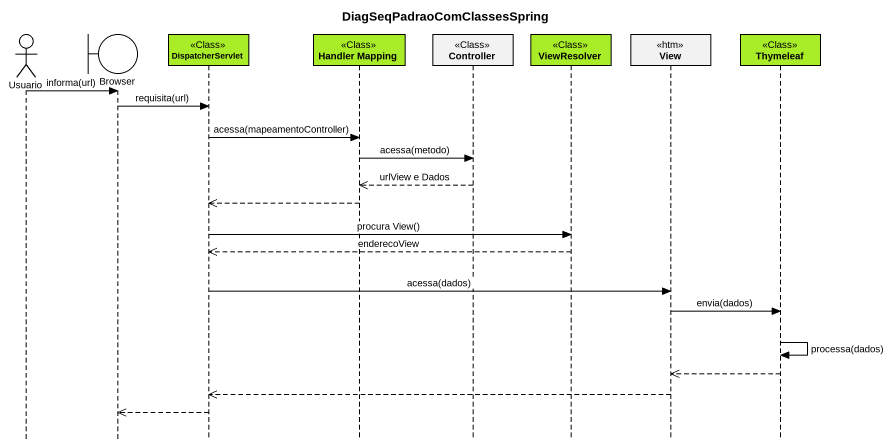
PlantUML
@startuml
title DiagSeqPadraoComClassesSpring
hide footbox
actor Usuario
boundary Browser
participant DispatcherServlet <<Class>> #A9ED29
participant "Handler Mapping" as Handler_Mapping <<Class>> #A9ED29
participant Controller <<Class>>
participant ViewResolver <<Class>> #A9ED29
participant View <<htm>>
participant Thymeleaf <<Class>> #A9ED29

Usuario -> Browser : informa(url)
Browser -> DispatcherServlet : requisita(url)
DispatcherServlet -> Handler_Mapping : acessa(mapeamentoController)
Handler_Mapping -> Controller : acessa(metodo)
Controller -->> Handler_Mapping : urlView e Dados
Handler_Mapping -->> DispatcherServlet
DispatcherServlet -> ViewResolver : procura View()
ViewResolver -->> DispatcherServlet : enderecoView
DispatcherServlet -> View : acessa(dados)
View -> Thymeleaf : envia(dados)
Thymeleaf -> Thymeleaf : processa(dados)
Thymeleaf -->> View
View -->> DispatcherServlet
DispatcherServlet -->> Browser
@enduml
